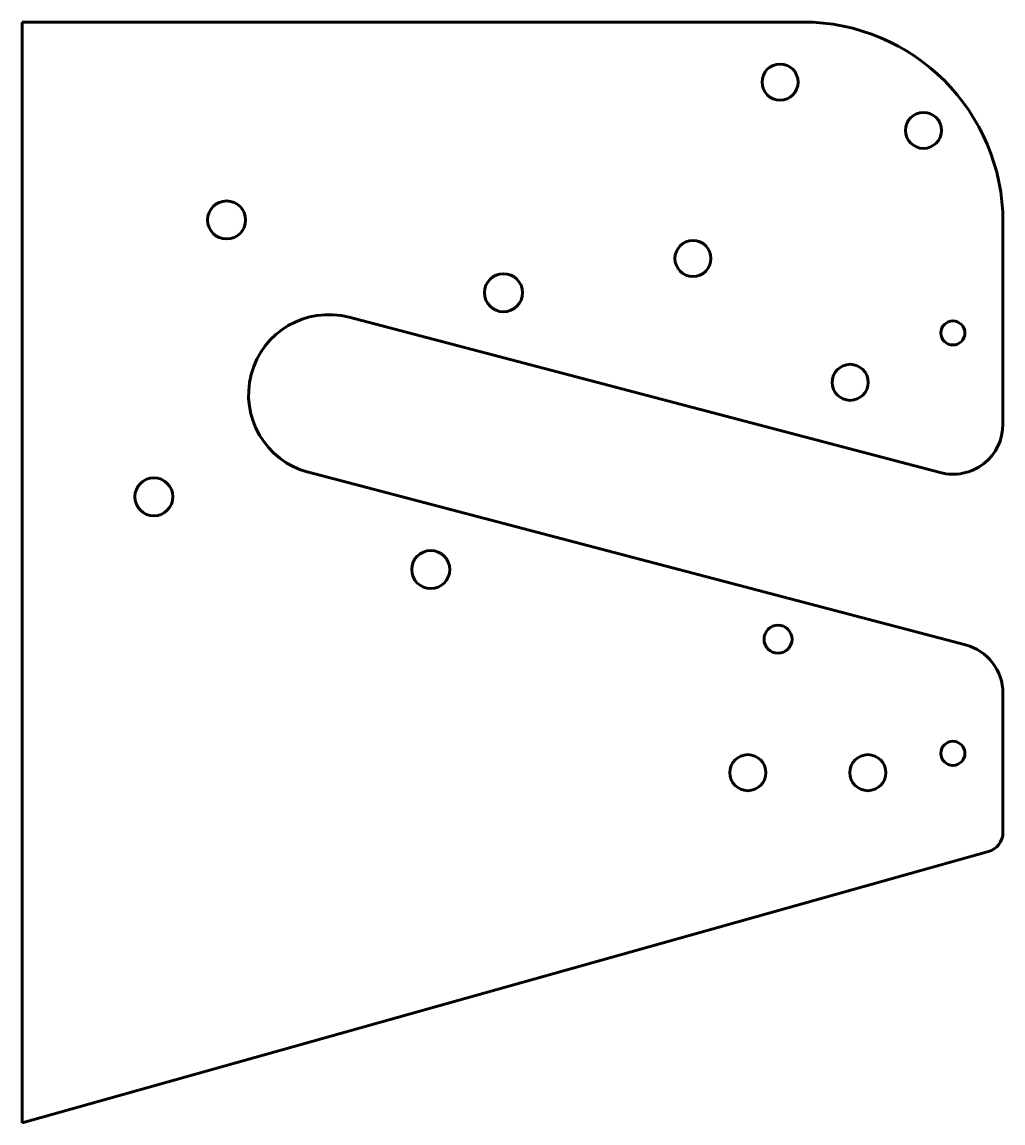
# Model space of a CAD drawing. Header units: millimetres. Extents: x 0 to 490, y 0 to 550.
import ezdxf

# ---------------------------------------------------------------- set-up
doc = ezdxf.new("R2010")
doc.units = ezdxf.units.MM
doc.linetypes.add('K5LT_BASIC', pattern=[0])
doc.layers.add('Системный слой', color=7, linetype='Continuous')

msp = doc.modelspace()

# ---------------------------------------------------------------- linework, layer by layer
at = {"layer": 'Системный слой', "color": 150, "linetype": 'K5LT_BASIC', "lineweight": 60, "true_color": 0x0080ff}
for p, q in [((0, 0), (0, 550)), ((0, 550), (390, 550)), ((490, 450), (490, 349.07)), ((458.65, 324.89), (163.35, 402.48)), ((143.02, 325.1), (471.35, 238.84)), ((490, 214.66), (490, 145.18)), ((482.7, 135.56), (0, 0))]:
    msp.add_line(p, q, dxfattribs=at)
for centre, radius in [((378.65, 520), 9), ((450.27, 495.88), 9), ((102.2, 451.11), 9.5), ((335.14, 431.87), 9), ((240.5, 414.77), 9.5), ((465, 394.66), 6), ((413.65, 370), 9), ((65.86, 312.81), 9.5), ((204.17, 276.47), 9.5), ((377.64, 241.69), 7), ((465, 184.66), 6), ((362.51, 175), 9), ((422.51, 175), 9)]:
    msp.add_circle(centre, radius, dxfattribs=at)
for centre, radius, start, end in [((390, 450), 100, 0, 90), ((153.18, 363.79), 40, 75.2788, 255.2788), ((465, 349.07), 25, 255.2788, 0), ((465, 214.66), 25, 0, 75.2788), ((480, 145.18), 10, 285.6862, 0)]:
    msp.add_arc(centre, radius, start, end, dxfattribs=at)

doc.saveas('drawing.dxf')
